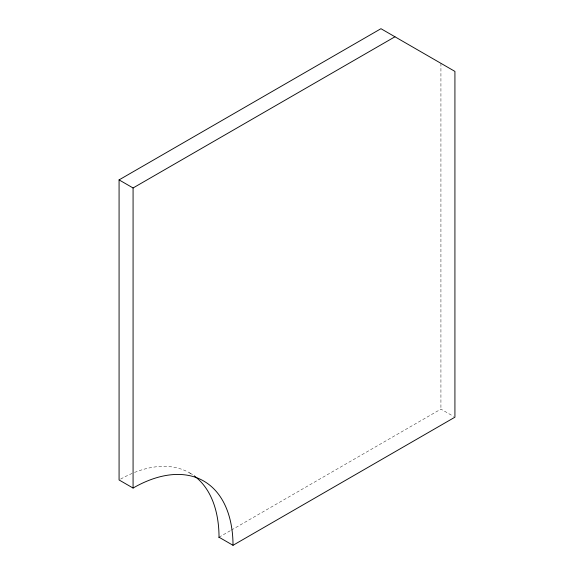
<?xml version="1.0" encoding="UTF-8"?>
<svg xmlns="http://www.w3.org/2000/svg" width="574" height="574" viewBox="0 0 574 574"><rect width="100%" height="100%" fill="white"/><g stroke="black" fill="none" stroke-linecap="round" stroke-linejoin="round"><path stroke-width="0.43" stroke-dasharray="2.87 2.15" d="M219.031 537.221L230.669 530.505M231.444 530.053L440.925 409.111L453.446 416.337M189.614 472.89L194.773 475.868M440.925 63.327L440.925 409.111M120.612 479.096A141.362 81.616 -60 0 1 132.092 473.442M134.51 472.445A141.362 81.616 -60 0 1 192.627 474.77"/><path stroke-width="0.86" d="M119.076 179.892L380.957 28.7L454.924 71.406L454.924 417.19L233.022 545.3A141.362 81.616 -60 0 0 133.075 488.051L119.076 479.972L119.076 179.892L133.075 187.971L394.948 36.779M194.801 476.334A141.362 81.616 -60 0 1 219.031 537.221L233.022 545.3M219.031 537.221L219.031 537.68M133.075 187.971L133.075 488.051"/></g></svg>
